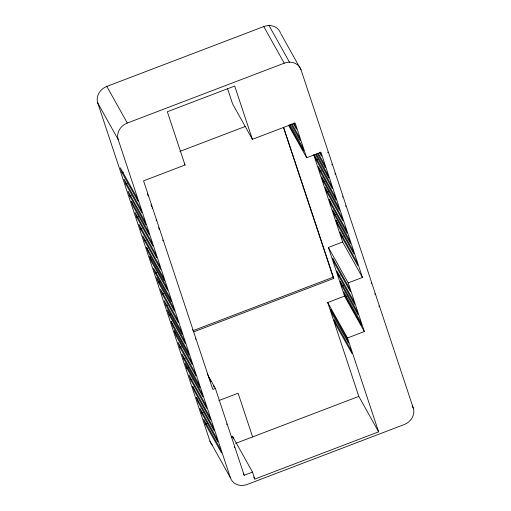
<?xml version="1.0" encoding="UTF-8"?>
<svg xmlns="http://www.w3.org/2000/svg" width="511" height="511" viewBox="0 0 511 511"><rect width="100%" height="100%" fill="white"/><g stroke="black" fill="none" stroke-linecap="round" stroke-linejoin="round"><path stroke-width="0.77" d="M280.961 33.892L301.036 69.822L413.271 408.046A13.912 12.155 -29.2 0 1 404.163 424.571L247.228 484.441A13.912 12.155 -29.2 0 1 230.429 477.798L209.964 441.178L97.729 102.954A13.912 12.155 -29.2 0 1 106.837 86.429L263.772 26.559A13.912 12.155 -29.2 0 1 280.571 33.202M230.429 477.798L118.188 139.573A13.912 12.155 -29.2 0 1 127.303 123.042L284.237 63.179A13.912 12.155 -29.2 0 1 301.036 69.822M122.014 172.686L138.085 201.315L136.316 196.403L120.245 167.774L122.014 172.686L123.496 172.124M179.91 151.39L245.529 126.358M125.815 184.126L141.886 212.755L140.123 207.843L124.052 179.214L125.815 184.126L127.296 183.564M362.452 277.454L342.651 242.022L328.401 247.458L348.202 282.896L362.452 277.454L320.934 152.329L306.683 157.771L295.147 123.01L252.389 139.324L234.709 86.027L167.333 111.73L185.02 165.021L143.559 180.843L212.768 389.382L215.355 388.392L244.188 475.281L252.523 472.107L254.829 479.056L378.619 431.833L347.506 337.975L327.704 302.544L344.548 296.118L364.349 331.55L347.506 337.975M129.826 196.198L145.897 224.827L144.134 219.909L128.063 191.28L129.826 196.198L131.308 195.63M136.833 217.443L152.904 246.072L151.135 241.16L135.064 212.531L136.833 217.443L138.315 216.881M316.245 160.032L332.316 188.661L330.553 183.743L314.482 155.114L316.245 160.032L317.721 159.464M140.691 229.196L156.762 257.825L154.999 252.913L138.928 224.284L140.691 229.196L142.173 228.634M320.02 171.409L336.091 200.037L334.328 195.125L318.257 166.497L320.02 171.409L321.502 170.846M144.536 240.783L160.607 269.412L158.838 264.494L142.767 235.865L144.536 240.783L146.018 240.215M323.463 181.769L339.534 210.398L337.765 205.486L321.694 176.857L323.463 181.769L324.939 181.207M326.957 192.302L343.028 220.931L341.259 216.019L325.194 187.39L326.957 192.302L328.432 191.74M155.299 273.219L171.37 301.848L169.607 296.936L153.536 268.307L155.299 273.219L156.781 272.657M334.456 214.907L350.527 243.536L348.764 238.624L332.693 209.995L334.456 214.907L335.931 214.345M158.378 282.487L174.449 311.116L172.68 306.204L156.609 277.575L158.378 282.487L159.854 281.925M162.223 294.074L178.288 322.703L176.525 317.791L160.454 289.162L162.223 294.074L163.699 293.512M341.731 236.817L357.796 265.445L356.033 260.533L339.962 231.905L341.731 236.817L343.207 236.254M166.062 305.661L182.133 334.29L180.37 329.378L164.299 300.749L166.062 305.661L167.544 305.099M169.141 314.929L185.212 343.558L183.449 338.646L167.378 310.017L169.141 314.929L170.623 314.367M192.941 330.713L333.134 277.23L333.792 278.412L193.605 331.895M338.608 275.799L354.679 304.428L352.916 299.516L336.845 270.887L338.608 275.799L340.051 275.25M179.904 347.371L195.975 376L194.212 371.082L178.141 342.453L179.904 347.371L181.386 346.803M342.044 286.166L358.115 314.795L356.352 309.877L340.281 281.248L342.044 286.166L343.488 285.617M345.545 296.693L361.616 325.322L359.846 320.41L343.775 291.781L345.545 296.693L346.982 296.144M183.749 358.952L199.82 387.581L198.057 382.669L181.986 354.04L183.749 358.952L185.231 358.39M186.828 368.22L202.899 396.849L201.13 391.937L185.059 363.308L186.828 368.22L188.265 367.671M190.673 379.807L206.738 408.436L204.975 403.524L188.904 374.895L190.673 379.807L192.11 379.258M218.861 400.573L238.107 393.227L252.606 436.911M201.698 413.201L217.769 441.83L216 436.918L199.929 408.289L201.698 413.201L203.135 412.652M205.422 424.226L221.493 452.855L219.73 447.943L203.659 419.314L205.422 424.226L206.866 423.676M231.33 437.199L232.716 436.669L252.523 472.107M235.756 443.344L358.811 396.395L378.619 431.833M269.022 25.55L289.488 62.17M263.772 26.559L284.237 63.179M319.337 152.31L321.496 156.047L320.161 152.029M318.206 153.172L323.814 163.233L325.386 167.768L317.427 153.658M316.239 153.849L327.059 173.21L328.822 178.128L315.453 154.335M293.997 122.908L296.533 129.206L293.212 123.394M291.973 123.918L298.743 136.06L300.308 140.589L291.193 124.403M290.005 124.601L301.982 146.037L303.745 150.949L289.22 125.086M288.428 125.112L306.683 157.771M412.115 405.97L413.271 408.046M252.389 139.324L232.588 103.886L227.606 88.876M184.241 163.635L185.02 165.021M106.837 86.429L127.303 123.042M97.729 102.954L118.188 139.573M207.198 373.803L215.355 388.392M208.68 377.316L209.453 378.696M210.225 380.082L210.998 381.462M213.317 385.613L214.09 386.993M253.667 476.974L254.829 479.056M243.415 473.895L244.188 475.281M150.924 204.79L151.179 205.403M147.379 193.963L147.641 194.627M158.563 227.702L158.825 228.372M374.767 293.729L375.017 294.406M151.448 206.067L151.697 206.744M334.909 173.536L335.133 174.174M345.621 205.812L345.838 206.45M147.89 195.304L148.113 195.943M226.641 423.926L226.858 424.564M159.081 229.049L159.298 229.688M162.709 240.061L162.932 240.7M313.633 154.584L342.651 242.022M348.202 282.896L364.349 331.55M328.401 247.458L344.548 296.118M283.605 127.169L333.792 278.412M283.445 127.501L333.134 277.23M232.716 436.669L233.412 438.757M327.704 302.544L358.811 396.395M327.8 152.093L327.979 152.655M378.855 305.961L378.977 306.408M371.216 282.947L371.337 283.388M342.581 196.646L342.696 197.086M331.869 164.376L331.99 164.817M234.294 447.055L234.408 447.495M195.419 338.748L195.534 339.189M192.34 329.48L192.462 329.921M156.104 220.017L156.225 220.458M152.093 207.945L152.214 208.386M212.423 445.241A13.912 12.155 -29.2 0 1 209.964 441.178M131.436 201.519L133.199 206.431L149.269 235.06L147.507 230.148L131.436 201.519M146.612 247.452L148.382 252.37L164.453 280.999L162.683 276.081L146.612 247.452M149.691 256.72L151.454 261.638L167.525 290.267L165.762 285.349L149.691 256.72M171.223 321.598L172.986 326.516L189.057 355.145L187.288 350.227L171.223 321.598M174.296 330.866L176.059 335.784L192.13 364.413L190.367 359.495L174.296 330.866M192.749 386.482L194.512 391.394L210.583 420.023L208.82 415.111L192.749 386.482M196.403 397.379L198.166 402.298L214.237 430.926L212.474 426.008L196.403 397.379M329.256 199.629L331.019 204.547L347.09 233.176L345.321 228.257L329.256 199.629M336.187 220.522L337.95 225.44L354.021 254.069L352.258 249.151L336.187 220.522M332.648 258.234L334.411 263.152L350.482 291.781L348.713 286.863L332.648 258.234M330.706 309.589L332.469 314.501L348.54 343.13L346.777 338.218L330.706 309.589M334.143 319.95L335.906 324.868L351.977 353.497L350.214 348.579L334.143 319.95"/></g></svg>
